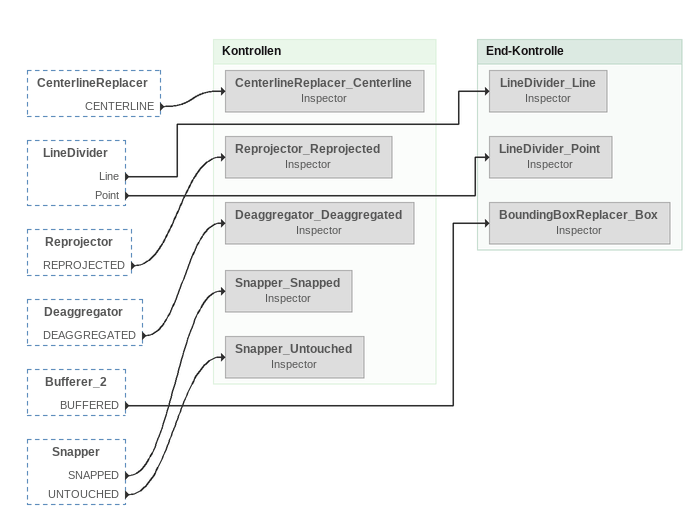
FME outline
CenterlineReplacer [outside]
    CENTERLINE -> CenterlineReplacer_Centerline
LineDivider [outside]
    Line -> LineDivider_Line
    Point -> LineDivider_Point
Reprojector [outside]
    REPROJECTED -> Reprojector_Reprojected
Deaggregator [outside]
    DEAGGREGATED -> Deaggregator_Deaggregated
Bufferer_2 [outside]
    BUFFERED -> BoundingBoxReplacer_Box
Snapper [outside]
    SNAPPED -> Snapper_Snapped
    UNTOUCHED -> Snapper_Untouched

Bookmark: End-Kontrolle
BoundingBoxReplacer_Box: Inspector [off]
LineDivider_Line: Inspector [off]
LineDivider_Point: Inspector [off]

Bookmark: Kontrollen
Snapper_Snapped: Inspector [off]
Snapper_Untouched: Inspector [off]
Deaggregator_Deaggregated: Inspector [off]
CenterlineReplacer_Centerline: Inspector [off]
Reprojector_Reprojected: Inspector [off]
